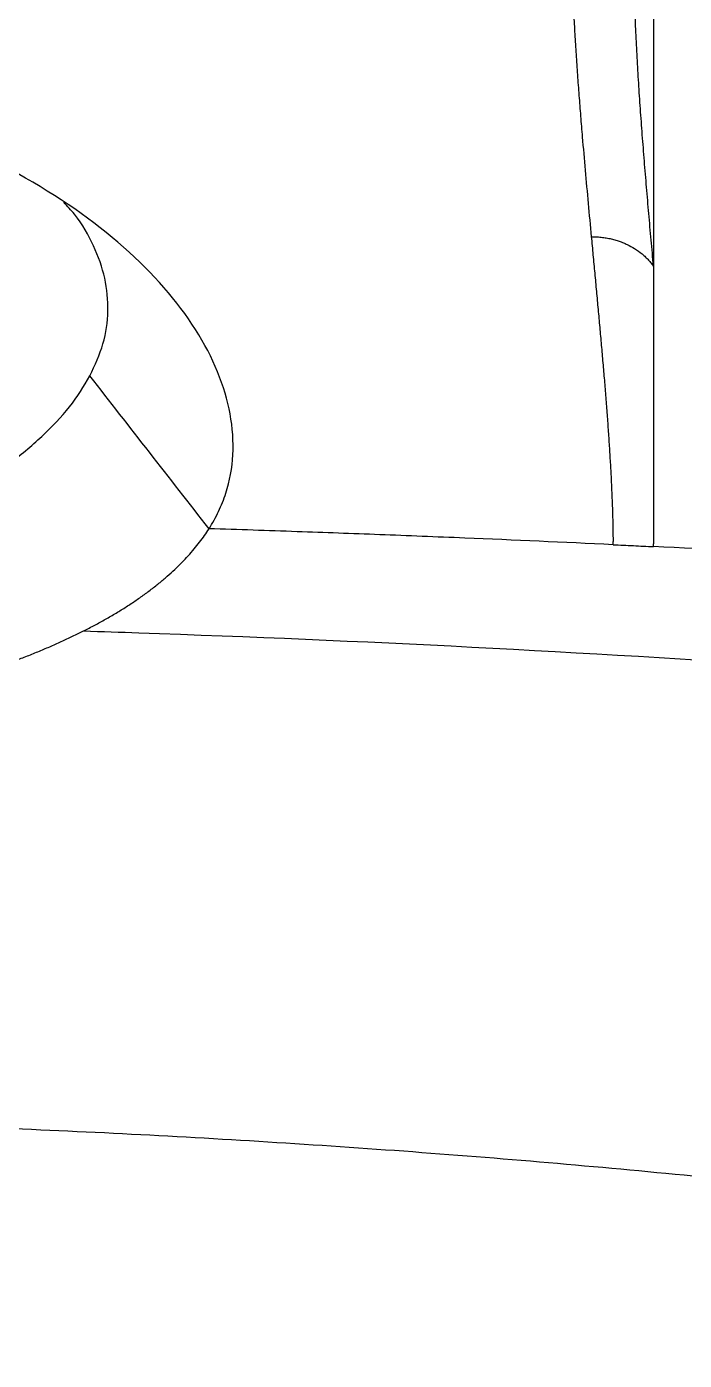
# Model space of a CAD drawing. Header units: inches. Extents: x 2 to 86, y -22 to 129.
# Drawn here: x 46.289 to 48.519, y 72.346 to 76.871 of the extents above; entities that cross this region are included whole.
import ezdxf

# ---------------------------------------------------------------- set-up
doc = ezdxf.new("R2010")
doc.units = ezdxf.units.IN
doc.header["$MEASUREMENT"] = 0
doc.layers.add('BDIM_CYAN', color=4, linetype='Continuous')

# ---------------------------------------------------------------- blocks, each defined once
blk = doc.blocks.new('2020 RHYTHM')
at = {"layer": 'BDIM_CYAN', "color": 3, "flags": 128}
blk.add_lwpolyline([(46.041, 74.1215), (46.041, 74.1261), (46.0409, 74.1307)], dxfattribs=at)
at = {"layer": 'BDIM_CYAN', "color": 3}
for points, knots in [([(46.041, 78.1708), (46.041, 78.0645), (46.041, 77.6708), (46.041, 76.9391), (46.041, 76.0809), (46.041, 75.4572), (46.041, 75.1596), (46.041, 75.0725)], [0.1977433, 0.1977433, 0.1977433, 0.1977433, 0.2697046, 0.4572046, 0.6447046, 0.7697046, 0.8219613, 0.8219613, 0.8219613, 0.8219613]), ([(46.041, 75.0725), (46.0383, 75.1022), (46.0329, 75.1618), (46.025, 75.2513), (46.0173, 75.3407), (46.0099, 75.43), (46.0029, 75.5188), (45.9964, 75.6071), (45.9906, 75.6947), (45.9855, 75.7812), (45.9812, 75.8668), (45.9759, 75.9936), (45.9711, 76.1595), (45.9683, 76.3622), (45.9675, 76.5614), (45.9677, 76.6924), (45.9678, 76.7579)], [0, 0, 0, 0, 0.050001, 0.100002, 0.150001, 0.199997, 0.249989, 0.299979, 0.349968, 0.399958, 0.449953, 0.499949, 0.624946, 0.74996, 0.87498, 1, 1, 1, 1]), ([(45.7539, 76.5175), (45.7541, 76.4963), (45.7545, 76.4539), (45.7554, 76.3899), (45.7565, 76.3255), (45.7579, 76.2606), (45.7596, 76.1953), (45.7616, 76.1295), (45.764, 76.0631), (45.7669, 75.9962), (45.7701, 75.9286), (45.7739, 75.8605), (45.7782, 75.7917), (45.7829, 75.7223), (45.788, 75.6524), (45.7935, 75.5822), (45.8005, 75.4977), (45.809, 75.3989), (45.8193, 75.2858), (45.8263, 75.2107), (45.8298, 75.1731)], [0, 0, 0, 0, 0.050575, 0.10115, 0.151726, 0.202301, 0.252875, 0.303448, 0.354018, 0.404585, 0.455148, 0.505706, 0.55626, 0.606813, 0.657367, 0.707923, 0.758481, 0.838984, 0.919492, 1, 1, 1, 1]), ([(44.5337, 74.1821), (44.5455, 74.2013), (44.5567, 74.2208), (44.5756, 74.2609), (44.5838, 74.2815), (44.604, 74.3445), (44.6121, 74.3882), (44.6194, 74.5233), (44.6019, 74.6184), (44.5233, 74.8104), (44.4621, 74.9072), (44.2993, 75.0939), (44.1975, 75.1841), (43.9587, 75.3503), (43.8216, 75.4265), (43.519, 75.5601), (43.3536, 75.6175), (43.0023, 75.7106), (42.8165, 75.7464), (42.4346, 75.7948), (42.2386, 75.8075), (41.8464, 75.8094), (41.6502, 75.7986), (41.2679, 75.754), (41.0818, 75.72), (40.7293, 75.6303), (40.563, 75.5744), (40.2587, 75.4436), (40.1207, 75.3686), (39.8801, 75.2043), (39.7774, 75.1149), (39.6127, 74.9289), (39.5507, 74.8323), (39.4702, 74.6399), (39.4519, 74.5442), (39.4581, 74.4085), (39.4658, 74.3645), (39.4856, 74.301), (39.4934, 74.2802), (39.5122, 74.2397), (39.5235, 74.2201), (39.5349, 74.2006)], [0, 0, 0, 0, 0.015625, 0.015625, 0.03125, 0.03125, 0.0625, 0.0625, 0.125, 0.125, 0.1875, 0.1875, 0.25, 0.25, 0.3125, 0.3125, 0.375, 0.375, 0.4375, 0.4375, 0.5, 0.5, 0.5625, 0.5625, 0.625, 0.625, 0.6875, 0.6875, 0.75, 0.75, 0.8125, 0.8125, 0.875, 0.875, 0.9375, 0.9375, 0.96875, 0.96875, 0.984375, 0.984375, 1, 1, 1, 1]), ([(44.1299, 74.7006), (44.1465, 74.7369), (44.1797, 74.8095), (44.1948, 74.9209), (44.1849, 75.0324), (44.1452, 75.1424), (44.0974, 75.2288), (44.0539, 75.2765), (44.0417, 75.2898)], [0, 0, 0, 0, 0.185602, 0.371192, 0.5568, 0.742385, 0.927992, 1, 1, 1, 1]), ([(45.8298, 75.1731), (45.8331, 75.1731), (45.8395, 75.1731), (45.8491, 75.1726), (45.8584, 75.1719), (45.8675, 75.171), (45.8764, 75.1697), (45.885, 75.1683), (45.8934, 75.1666), (45.9016, 75.1647), (45.9095, 75.1626), (45.9171, 75.1603), (45.9245, 75.1579), (45.9317, 75.1553), (45.9386, 75.1526), (45.9453, 75.1497), (45.9583, 75.1437), (45.9782, 75.1329), (45.9985, 75.1182), (46.0139, 75.1045), (46.0241, 75.0939), (46.0332, 75.0833), (46.0384, 75.076), (46.041, 75.0725)], [0, 0, 0, 0, 0.03815, 0.0755257, 0.1121562, 0.1480653, 0.1832729, 0.217795, 0.2516452, 0.2848358, 0.3173822, 0.3493004, 0.380606, 0.4113135, 0.4414367, 0.4709881, 0.4999794, 0.6167814, 0.7502024, 0.8169924, 0.8808802, 0.941883, 1, 1, 1, 1]), ([(45.8298, 75.1731), (45.8318, 75.1524), (45.8356, 75.111), (45.8415, 75.0491), (45.8472, 74.9875), (45.8529, 74.9263), (45.8585, 74.8654), (45.8639, 74.805), (45.8691, 74.7451), (45.8742, 74.6857), (45.8789, 74.627), (45.8834, 74.569), (45.8875, 74.5117), (45.8913, 74.4553), (45.8946, 74.3998), (45.8975, 74.3453), (45.8999, 74.2918), (45.9018, 74.2394), (45.9031, 74.1881), (45.9035, 74.155), (45.9037, 74.1384)], [0, 0, 0, 0, 0.0555556, 0.1111095, 0.1666621, 0.2222141, 0.2777666, 0.3333212, 0.3888794, 0.4444399, 0.4999999, 0.5555575, 0.6111114, 0.6666613, 0.722208, 0.7777534, 0.8333004, 0.8888532, 0.9444174, 1, 1, 1, 1]), ([(46.0409, 75.0725), (46.0409, 75.0454), (46.0409, 74.9912), (46.0409, 74.9104), (46.041, 74.83), (46.041, 74.75), (46.041, 74.6705), (46.041, 74.5916), (46.041, 74.5132), (46.041, 74.4353), (46.041, 74.3581), (46.041, 74.2816), (46.041, 74.2057), (46.041, 74.1557), (46.041, 74.1307)], [0, 0, 0, 0, 0.083174, 0.166378, 0.24961, 0.332871, 0.416161, 0.499478, 0.582824, 0.666199, 0.749603, 0.833037, 0.916502, 1, 1, 1, 1]), ([(43.8469, 74.4001), (43.8473, 74.4003), (43.8946, 74.43), (43.9683, 74.4952), (44.0663, 74.5949), (44.1087, 74.6653), (44.13, 74.7006)], [0, 0, 0, 0, 0.003127, 0.335394, 0.666311, 1, 1, 1, 1]), ([(44.5336, 74.182), (44.4664, 74.2687), (44.399, 74.3552), (44.2642, 74.528), (44.1969, 74.6144), (44.13, 74.7007)], [0, 0, 0, 0, 0.5, 0.5, 1, 1, 1, 1]), ([(44.1085, 73.8355), (44.1149, 73.8387), (44.1276, 73.8452), (44.1464, 73.855), (44.1649, 73.865), (44.1831, 73.8752), (44.201, 73.8855), (44.2187, 73.8959), (44.2361, 73.9065), (44.2531, 73.9173), (44.2699, 73.9283), (44.2864, 73.9394), (44.3026, 73.9506), (44.3184, 73.9621), (44.334, 73.9737), (44.3492, 73.9854), (44.3687, 74.001), (44.3918, 74.0205), (44.4175, 74.0438), (44.4413, 74.0671), (44.4632, 74.0903), (44.4834, 74.1134), (44.5018, 74.1364), (44.5187, 74.1592), (44.5286, 74.1744), (44.5336, 74.182)], [0, 0, 0, 0, 0.03239, 0.064908, 0.097557, 0.130337, 0.163249, 0.196296, 0.229477, 0.262796, 0.296252, 0.329849, 0.363587, 0.397469, 0.431496, 0.46567, 0.499994, 0.566406, 0.631645, 0.695739, 0.758716, 0.820602, 0.881427, 0.941216, 1, 1, 1, 1]), ([(45.9038, 74.1281), (45.7365, 74.136), (45.4728, 74.1477), (45.159, 74.1602), (44.9721, 74.1672), (44.7792, 74.1741), (44.6331, 74.179), (44.5337, 74.1821)], [0.63959136, 0.63959136, 0.63959136, 0.63959136, 0.66682184, 0.68244684, 0.69025934, 0.69807184, 0.71473047, 0.71473047, 0.71473047, 0.71473047]), ([(45.9038, 74.1281), (45.9267, 74.127), (45.9724, 74.1249), (46.0182, 74.1226), (46.041, 74.1215)], [0, 0, 0, 0, 0.501026, 1, 1, 1, 1]), ([(50.945, 73.7443), (50.635, 73.7761), (49.9461, 73.8441), (48.4983, 73.9721), (47.1732, 74.0631), (46.227, 74.1124), (46.041, 74.1215)], [0.0113261, 0.0113261, 0.0113261, 0.0113261, 0.0625, 0.125, 0.25, 0.2805922, 0.2805922, 0.2805922, 0.2805922]), ([(39.9622, 73.8463), (39.9687, 73.8429), (39.9817, 73.8363), (40.0017, 73.8266), (40.0218, 73.8169), (40.0422, 73.8074), (40.0628, 73.7981), (40.0837, 73.7889), (40.1048, 73.7798), (40.1261, 73.7708), (40.1475, 73.762), (40.1693, 73.7534), (40.1911, 73.7448), (40.2132, 73.7364), (40.2355, 73.7281), (40.258, 73.72), (40.2806, 73.712), (40.3034, 73.7041), (40.3264, 73.6964), (40.3496, 73.6888), (40.4036, 73.6715), (40.4907, 73.6456), (40.6143, 73.6132), (40.7419, 73.5838), (40.9181, 73.5484), (41.1484, 73.5114), (41.4374, 73.4793), (41.7343, 73.4596), (42.0355, 73.4528), (42.3368, 73.4586), (42.6336, 73.4771), (42.9225, 73.508), (43.1528, 73.5439), (43.329, 73.5784), (43.4566, 73.6071), (43.5801, 73.6388), (43.6745, 73.6662), (43.7423, 73.6877), (43.7859, 73.7022), (43.8288, 73.7171), (43.8711, 73.7326), (43.9127, 73.7485), (43.9535, 73.7649), (43.9936, 73.7818), (44.0329, 73.7992), (44.0713, 73.8171), (44.0961, 73.8293), (44.1085, 73.8355)], [0, 0, 0, 0, 0.006807, 0.013588, 0.020343, 0.027072, 0.033775, 0.040453, 0.047106, 0.053733, 0.060335, 0.066913, 0.073466, 0.079994, 0.086499, 0.092979, 0.099436, 0.105869, 0.11228, 0.118667, 0.125032, 0.156606, 0.187937, 0.219072, 0.25006, 0.312731, 0.375045, 0.437539, 0.500002, 0.562448, 0.624958, 0.687239, 0.74994, 0.780905, 0.812034, 0.843376, 0.874969, 0.887085, 0.899284, 0.911566, 0.923933, 0.936386, 0.948927, 0.961558, 0.974279, 0.987093, 1, 1, 1, 1]), ([(44.1085, 73.8355), (44.1709, 73.8335), (44.9867, 73.8063), (46.555, 73.7263), (48.433, 73.5634), (49.9308, 73.3891), (50.6778, 73.2877), (51.0509, 73.2338)], [0.6146573, 0.6146573, 0.6146573, 0.6146573, 0.625, 0.75, 0.875, 0.9375, 1, 1, 1, 1]), ([(34.1251, 71.413), (34.462, 71.493), (34.7936, 71.5603), (35.4532, 71.6812), (35.781, 71.7343), (36.7621, 71.8778), (37.4139, 71.9525), (38.3924, 72.041), (38.7187, 72.0666), (39.3722, 72.1102), (39.6994, 72.1283), (40.6834, 72.1718), (41.3423, 72.1865), (42.1729, 72.1864), (42.3394, 72.1855), (42.6719, 72.1817), (42.8378, 72.1789), (43.3346, 72.1676), (43.6646, 72.1565), (44.3228, 72.1269), (44.651, 72.1083), (45.3064, 72.0636), (45.6336, 72.0374), (46.2875, 71.9764), (46.6143, 71.9417), (47.2688, 71.8624), (47.5961, 71.8179), (48.2527, 71.7165), (48.5819, 71.6598), (49.0809, 71.5606), (49.2482, 71.5251), (49.585, 71.4479), (49.7543, 71.4063), (49.9253, 71.3604)], [0, 0, 0, 0, 0.0625, 0.0625, 0.125, 0.125, 0.25, 0.25, 0.3125, 0.3125, 0.375, 0.375, 0.5, 0.5, 0.53125, 0.53125, 0.5625, 0.5625, 0.625, 0.625, 0.6875, 0.6875, 0.75, 0.75, 0.8125, 0.8125, 0.875, 0.875, 0.9375, 0.9375, 0.96875, 0.96875, 1, 1, 1, 1])]:
    blk.add_open_spline(points, degree=3, knots=knots, dxfattribs=at)
blk.add_open_spline([(45.9038, 74.1281), (45.9038, 74.1315), (45.9037, 74.135), (45.9037, 74.1384)], degree=3, dxfattribs=at)

msp = doc.modelspace()

# ---------------------------------------------------------------- block references
msp.add_blockref('2020 RHYTHM', (2.3733, 0.9854))

doc.saveas('drawing.dxf')
